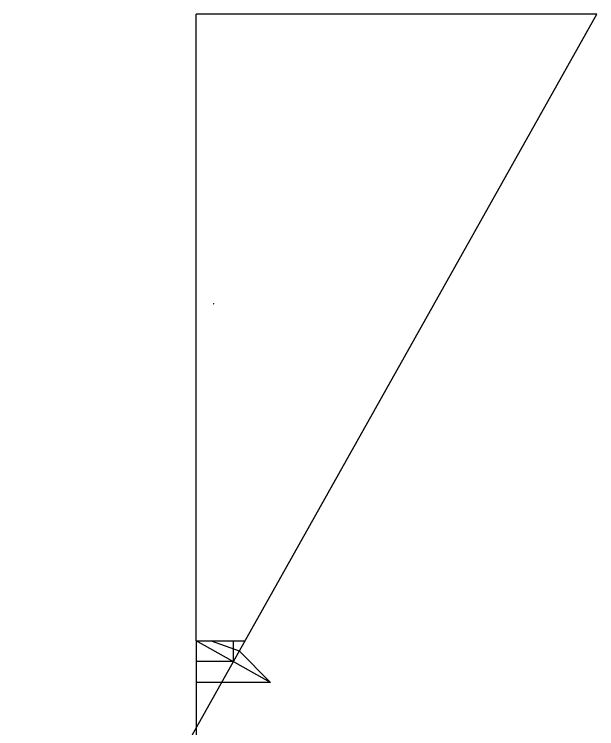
# Model space of a CAD drawing. Header units: millimetres. Extents: x -51474 to 26963, y -45010 to 42204.
# Drawn here: x -12255 to 26963, y -5928 to 42204 of the extents above; entities that cross this region are included whole.
import ezdxf

# ---------------------------------------------------------------- set-up
doc = ezdxf.new("R2010")
doc.units = ezdxf.units.MM

msp = doc.modelspace()

# ---------------------------------------------------------------- linework, layer by layer
for p, q in [((0, 0), (0, 42204.149)), ((26963.477, 42204.149), (0, 42204.149)), ((2500.353, -1402.68), (26963.477, 42204.149)), ((1168.424, 22712.161), (1173.424, 22712.161)), ((1168.424, 22707.161), (1172.424, 22707.161)), ((1169.424, 22712.161), (1169.424, 22707.161)), ((1174.424, 22712.161), (1174.424, 22708.161)), ((0, 0), (1000, 0)), ((5000.706, -2805.361), (0, 0)), ((0, 0), (0, -2805.361)), ((0, 0), (2500.353, 0)), ((0, 0), (0, -45009.51)), ((0, 0), (3287.247, 0)), ((1000, 0), (2879.385, -684.04)), ((2500.353, -1402.68), (2500.353, 0)), ((2879.385, -684.04), (5000.706, -2805.361)), ((-21962.771, -45009.51), (2500.353, -1402.68)), ((2500.353, -1402.68), (0, -1402.68)), ((5000.706, -2805.361), (0, -2805.361))]:
    msp.add_line(p, q)

doc.saveas('drawing.dxf')
